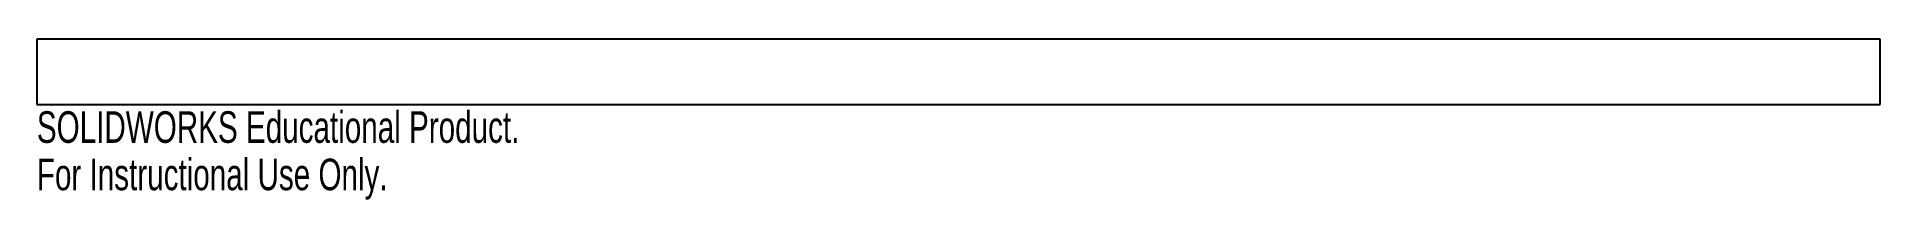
# Model space of a CAD drawing. Header units: millimetres. Extents: x 0 to 281, y -15 to 10.
import ezdxf

# ---------------------------------------------------------------- set-up
doc = ezdxf.new("R2010")
doc.units = ezdxf.units.MM
doc.styles.add('SLDTEXTSTYLE0', font='TXT', dxfattribs={"width": 0.7})

msp = doc.modelspace()

# ---------------------------------------------------------------- linework, layer by layer
at = {"color": 7, "linetype": 'Continuous', "lineweight": 25}
for p, q in [((281.47, 10), (0, 10)), ((0, 10), (0, 0)), ((281.47, 0), (281.47, 10)), ((0, 0), (281.47, 0))]:
    msp.add_line(p, q, dxfattribs=at)

# ---------------------------------------------------------------- texts
at = {"color": 7, "linetype": 'Continuous', "char_height": 4.8336, "attachment_point": 1, "style": 'SLDTEXTSTYLE0'}
for s, insert in [('SOLIDWORKS Educational Product.', (0, -1.02)), ('For Instructional Use Only.', (0, -8.27))]:
    msp.add_mtext(s, dxfattribs=dict(at, insert=insert))

doc.saveas('drawing.dxf')
